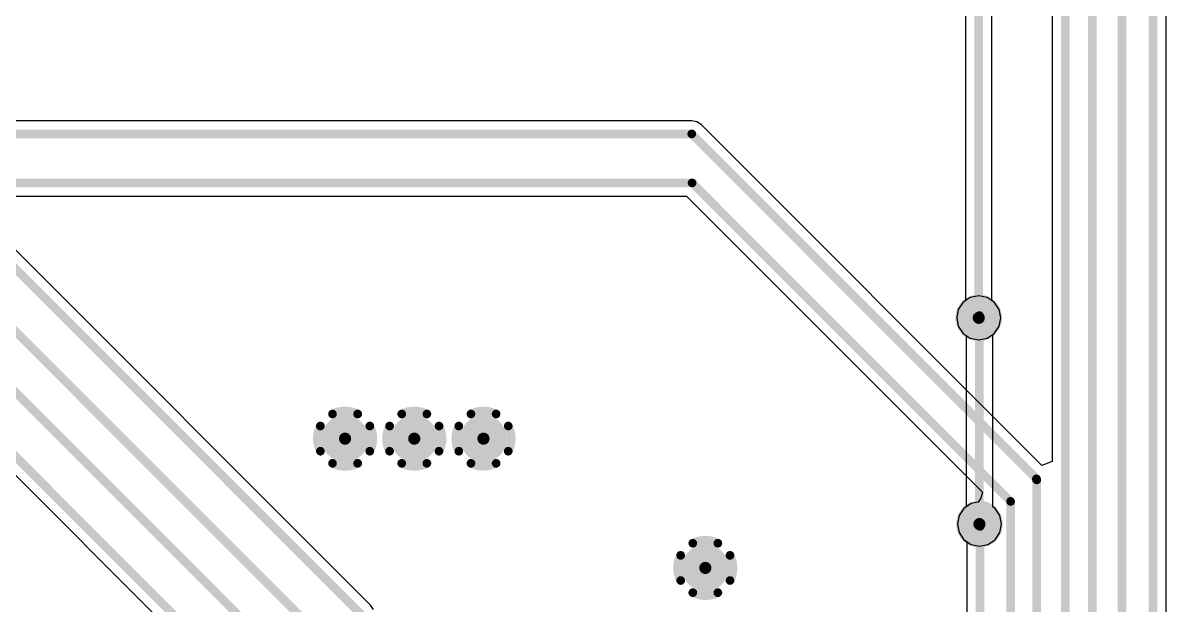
# Model space of a CAD drawing. Header units: millimetres. Extents: x 6.83 to 16.18, y 4.59 to 12.3.
# Drawn here: x 13.307 to 14.629, y 7.898 to 8.571 of the extents above; entities that cross this region are included whole.
import ezdxf

# ---------------------------------------------------------------- set-up
doc = ezdxf.new("R2010")
doc.units = ezdxf.units.MM
doc.header["$MEASUREMENT"] = 0
for name, color, linetype in [('BottomLayer', 5, 'Continuous'), ('BottomSolder', 6, 'Continuous'), ('InternalPlane1', 76, 'Continuous'), ('InternalPlane2', 16, 'Continuous'), ('MultiLayer', 9, 'Continuous'), ('TopLayer', 1, 'Continuous'), ('TopSolder', 216, 'Continuous'), ('ViaHoleLayer', 16, 'Continuous')]:
    doc.layers.add(name, color=color, linetype=linetype)

msp = doc.modelspace()

# ---------------------------------------------------------------- linework, layer by layer
at = {"layer": 'BottomLayer'}
for p, q in [((14.3942, 8.2478), (14.3886, 8.2395)), ((14.4024, 8.2533), (14.3942, 8.2478)), ((14.4122, 8.2552), (14.4024, 8.2533)), ((14.4219, 8.2533), (14.4122, 8.2552)), ((14.4302, 8.2478), (14.4219, 8.2533)), ((14.4357, 8.2395), (14.4302, 8.2478)), ((14.3886, 8.2395), (14.3867, 8.2298)), ((14.4377, 8.2298), (14.4357, 8.2395)), ((14.3867, 8.2298), (14.3886, 8.22)), ((14.3886, 8.22), (14.3942, 8.2117)), ((14.4302, 8.2117), (14.4357, 8.22)), ((14.4357, 8.22), (14.4377, 8.2298)), ((14.3942, 8.2117), (14.3978, 8.2093)), ((14.3978, 8.2093), (14.3978, 8.0114)), ((14.4283, 8.2105), (14.4302, 8.2117)), ((14.4283, 8.0114), (14.4283, 8.2105)), ((14.395, 8.0095), (14.3895, 8.0013)), ((14.3978, 8.0114), (14.395, 8.0095)), ((14.4311, 8.0095), (14.4283, 8.0114)), ((14.4366, 8.0013), (14.4311, 8.0095)), ((14.3895, 8.0013), (14.3876, 7.9915)), ((14.4385, 7.9915), (14.4366, 8.0013)), ((14.3876, 7.9915), (14.3895, 7.9818)), ((14.3895, 7.9818), (14.395, 7.9735)), ((14.4311, 7.9735), (14.4366, 7.9818)), ((14.4366, 7.9818), (14.4385, 7.9915)), ((14.395, 7.9735), (14.4033, 7.968)), ((14.4033, 7.968), (14.413, 7.966)), ((14.413, 7.966), (14.4228, 7.968)), ((14.4228, 7.968), (14.4311, 7.9735))]:
    msp.add_line(p, q, dxfattribs=at)
for points, const_width in [([(14.4047, 8.2298, 1), (14.4197, 8.2298, 1)], 0.015), ([(14.4105, 8.2324, 1), (14.4155, 8.2324, 1)], 0.005), ([(13.6723, 8.0902, 1), (13.6873, 8.0902, 1)], 0.015), ([(13.7523, 8.0902, 1), (13.7673, 8.0902, 1)], 0.015), ([(13.8323, 8.0902, 1), (13.8473, 8.0902, 1)], 0.015), ([(14.4055, 7.9915, 1), (14.4205, 7.9915, 1)], 0.015), ([(14.4105, 7.9915, 1), (14.4155, 7.9915, 1)], 0.005), ([(14.0887, 7.9409, 1), (14.1037, 7.9409, 1)], 0.015)]:
    msp.add_lwpolyline(points, format="xyb", close=True, dxfattribs=dict(at, const_width=const_width))
at = {"layer": 'BottomLayer', "const_width": 0.01}
msp.add_lwpolyline([(14.413, 7.9915), (14.413, 8.2324)], dxfattribs=at)
at = {"layer": 'BottomSolder', "const_width": 0.019}
for points in [[(14.4027, 8.2298, 1), (14.4217, 8.2298, 1)], [(13.6703, 8.0902, 1), (13.6893, 8.0902, 1)], [(13.7503, 8.0902, 1), (13.7693, 8.0902, 1)], [(13.8303, 8.0902, 1), (13.8493, 8.0902, 1)], [(14.4035, 7.9915, 1), (14.4225, 7.9915, 1)], [(14.0867, 7.9409, 1), (14.1057, 7.9409, 1)]]:
    msp.add_lwpolyline(points, format="xyb", close=True, dxfattribs=at)
at = {"layer": 'InternalPlane1'}
for points, const_width in [([(14.3987, 8.2298, 1), (14.4257, 8.2298, 1)], 0.027), ([(13.6628, 8.1187, 1), (13.6678, 8.1187, 1)], 0.005), ([(13.6919, 8.1187, 1), (13.6969, 8.1187, 1)], 0.005), ([(13.7428, 8.1187, 1), (13.7478, 8.1187, 1)], 0.005), ([(13.7719, 8.1187, 1), (13.7769, 8.1187, 1)], 0.005), ([(13.8228, 8.1187, 1), (13.8278, 8.1187, 1)], 0.005), ([(13.8519, 8.1187, 1), (13.8569, 8.1187, 1)], 0.005), ([(13.6488, 8.1048, 1), (13.6538, 8.1048, 1)], 0.005), ([(13.7059, 8.1048, 1), (13.7109, 8.1048, 1)], 0.005), ([(13.7288, 8.1048, 1), (13.7338, 8.1048, 1)], 0.005), ([(13.7859, 8.1048, 1), (13.7909, 8.1048, 1)], 0.005), ([(13.8088, 8.1048, 1), (13.8138, 8.1048, 1)], 0.005), ([(13.8659, 8.1048, 1), (13.8709, 8.1048, 1)], 0.005), ([(13.6488, 8.0757, 1), (13.6538, 8.0757, 1)], 0.005), ([(13.7059, 8.0757, 1), (13.7109, 8.0757, 1)], 0.005), ([(13.7288, 8.0757, 1), (13.7338, 8.0757, 1)], 0.005), ([(13.7859, 8.0757, 1), (13.7909, 8.0757, 1)], 0.005), ([(13.8088, 8.0757, 1), (13.8138, 8.0757, 1)], 0.005), ([(13.8659, 8.0757, 1), (13.8709, 8.0757, 1)], 0.005), ([(13.6628, 8.0617, 1), (13.6678, 8.0617, 1)], 0.005), ([(13.6919, 8.0617, 1), (13.6969, 8.0617, 1)], 0.005), ([(13.7428, 8.0617, 1), (13.7478, 8.0617, 1)], 0.005), ([(13.7719, 8.0617, 1), (13.7769, 8.0617, 1)], 0.005), ([(13.8228, 8.0617, 1), (13.8278, 8.0617, 1)], 0.005), ([(13.8519, 8.0617, 1), (13.8569, 8.0617, 1)], 0.005), ([(14.3995, 7.9915, 1), (14.4265, 7.9915, 1)], 0.027), ([(14.0792, 7.9694, 1), (14.0842, 7.9694, 1)], 0.005), ([(14.1082, 7.9694, 1), (14.1132, 7.9694, 1)], 0.005), ([(14.0652, 7.9554, 1), (14.0702, 7.9554, 1)], 0.005), ([(14.1222, 7.9554, 1), (14.1272, 7.9554, 1)], 0.005), ([(14.0652, 7.9263, 1), (14.0702, 7.9263, 1)], 0.005), ([(14.1222, 7.9263, 1), (14.1272, 7.9263, 1)], 0.005), ([(14.0792, 7.9123, 1), (14.0842, 7.9123, 1)], 0.005), ([(14.1082, 7.9123, 1), (14.1132, 7.9123, 1)], 0.005)]:
    msp.add_lwpolyline(points, format="xyb", close=True, dxfattribs=dict(at, const_width=const_width))
at = {"layer": 'InternalPlane1', "const_width": 0.01}
for points in [[(13.6653, 8.1187, -0.240079), (13.6944, 8.1187)], [(13.7453, 8.1187, -0.240079), (13.7744, 8.1187)], [(13.8253, 8.1187, -0.240079), (13.8544, 8.1187)], [(13.6513, 8.0757, -0.240079), (13.6513, 8.1048)], [(13.7084, 8.1048, -0.240079), (13.7084, 8.0757)], [(13.7313, 8.0757, -0.240079), (13.7313, 8.1048)], [(13.7884, 8.1048, -0.240079), (13.7884, 8.0757)], [(13.8113, 8.0757, -0.240079), (13.8113, 8.1048)], [(13.8684, 8.1048, -0.240079), (13.8684, 8.0757)], [(13.6944, 8.0617, -0.240079), (13.6653, 8.0617)], [(13.7744, 8.0617, -0.240079), (13.7453, 8.0617)], [(13.8544, 8.0617, -0.240079), (13.8253, 8.0617)], [(14.0817, 7.9694, -0.240079), (14.1107, 7.9694)], [(14.0677, 7.9263, -0.240079), (14.0677, 7.9554)], [(14.1247, 7.9554, -0.240079), (14.1247, 7.9263)], [(14.1107, 7.9123, -0.240079), (14.0817, 7.9123)]]:
    msp.add_lwpolyline(points, format="xyb", dxfattribs=at)
at = {"layer": 'InternalPlane2', "const_width": 0.027}
for points in [[(14.3987, 8.2298, 1), (14.4257, 8.2298, 1)], [(13.6663, 8.0902, 1), (13.6933, 8.0902, 1)], [(13.7463, 8.0902, 1), (13.7733, 8.0902, 1)], [(13.8263, 8.0902, 1), (13.8533, 8.0902, 1)], [(14.3995, 7.9915, 1), (14.4265, 7.9915, 1)], [(14.0827, 7.9409, 1), (14.1097, 7.9409, 1)]]:
    msp.add_lwpolyline(points, format="xyb", close=True, dxfattribs=at)
at = {"layer": 'MultiLayer', "const_width": 0.015}
for points in [[(14.4047, 8.2298, 1), (14.4197, 8.2298, 1)], [(13.6723, 8.0902, 1), (13.6873, 8.0902, 1)], [(13.7523, 8.0902, 1), (13.7673, 8.0902, 1)], [(13.8323, 8.0902, 1), (13.8473, 8.0902, 1)], [(14.4055, 7.9915, 1), (14.4205, 7.9915, 1)], [(14.0887, 7.9409, 1), (14.1037, 7.9409, 1)]]:
    msp.add_lwpolyline(points, format="xyb", close=True, dxfattribs=at)
at = {"layer": 'TopLayer'}
for p, q in [((14.6288, 6.5339), (14.6288, 9.4051)), ((14.4971, 9.1752), (14.4971, 8.0639)), ((14.3969, 9.1055), (14.3969, 8.2496)), ((14.4275, 8.2496), (14.4275, 9.1118)), ((14.0805, 8.4575), (12.3627, 8.4575)), ((14.0863, 8.4564), (14.0805, 8.4575)), ((14.0913, 8.4531), (14.0863, 8.4564)), ((14.4853, 8.059), (14.0913, 8.4531)), ((12.3627, 8.3704), (14.0746, 8.3704)), ((14.0746, 8.3704), (14.4167, 8.0283)), ((13.7093, 7.8979), (13.2532, 8.354)), ((14.3942, 8.2478), (14.3886, 8.2395)), ((14.3969, 8.2496), (14.3942, 8.2478)), ((14.4302, 8.2478), (14.4275, 8.2496)), ((14.4357, 8.2395), (14.4302, 8.2478)), ((14.3886, 8.2395), (14.3867, 8.2298)), ((14.4377, 8.2298), (14.4357, 8.2395)), ((13.1211, 8.2258), (13.6241, 7.7227)), ((14.3867, 8.2298), (14.3886, 8.22)), ((14.3886, 8.22), (14.3942, 8.2117)), ((14.4302, 8.2117), (14.4357, 8.22)), ((14.4357, 8.22), (14.4377, 8.2298)), ((14.3942, 8.2117), (14.4024, 8.2062)), ((14.4024, 8.2062), (14.4122, 8.2043)), ((14.4122, 8.2043), (14.4219, 8.2062)), ((14.4219, 8.2062), (14.4302, 8.2117)), ((14.4971, 8.0639), (14.4853, 8.059)), ((14.4145, 8.0216), (14.4116, 8.0167)), ((14.4167, 8.0283), (14.4145, 8.0216)), ((14.395, 8.0095), (14.3895, 8.0013)), ((14.4033, 8.0151), (14.395, 8.0095)), ((14.4116, 8.0167), (14.4033, 8.0151)), ((14.3895, 8.0013), (14.3876, 7.9915)), ((14.3876, 7.9915), (14.3895, 7.9818)), ((14.3895, 7.9818), (14.395, 7.9735)), ((14.395, 7.9735), (14.3984, 7.9712)), ((14.3984, 7.9712), (14.3984, 6.7155)), ((13.7126, 7.893), (13.7093, 7.8979))]:
    msp.add_line(p, q, dxfattribs=at)
at = {"layer": 'TopLayer', "const_width": 0.01}
for points in [[(14.6135, 6.5119), (14.6135, 9.4051)], [(14.5776, 6.6181), (14.5776, 9.3509)], [(14.5433, 6.6202), (14.5433, 9.2039)], [(14.5124, 6.6281), (14.5124, 9.1816)], [(14.4122, 8.2282), (14.4122, 9.1118)], [(11.0206, 8.4423), (14.0805, 8.4423)], [(14.0805, 8.4423), (14.4789, 8.0438)], [(10.6714, 8.3857), (14.0809, 8.3857)], [(14.0809, 8.3857), (14.449, 8.0177)], [(13.2424, 8.3431), (13.6985, 7.8871)], [(13.2035, 8.3096), (13.6788, 7.8343)], [(13.1669, 8.2759), (13.6591, 7.7837)], [(13.1274, 8.241), (13.6394, 7.729)], [(14.4789, 8.043), (14.4789, 8.0438)], [(14.4789, 8.043), (14.4793, 8.0426)], [(14.4793, 6.6337), (14.4793, 8.0426)], [(14.449, 8.0177), (14.449, 6.6484)], [(14.4137, 6.6677), (14.4137, 7.9888)]]:
    msp.add_lwpolyline(points, dxfattribs=at)
at = {"layer": 'TopLayer'}
for points, const_width in [([(14.078, 8.4423, 1), (14.083, 8.4423, 1)], 0.005), ([(14.078, 8.4423, 1), (14.083, 8.4423, 1)], 0.005), ([(14.0784, 8.3857, 1), (14.0834, 8.3857, 1)], 0.005), ([(14.0784, 8.3857, 1), (14.0834, 8.3857, 1)], 0.005), ([(14.4047, 8.2298, 1), (14.4197, 8.2298, 1)], 0.015), ([(14.4097, 8.2282, 1), (14.4147, 8.2282, 1)], 0.005), ([(13.6723, 8.0902, 1), (13.6873, 8.0902, 1)], 0.015), ([(13.7523, 8.0902, 1), (13.7673, 8.0902, 1)], 0.015), ([(13.8323, 8.0902, 1), (13.8473, 8.0902, 1)], 0.015), ([(14.4764, 8.0438, 1), (14.4814, 8.0438, 1)], 0.005), ([(14.4764, 8.0438, 1), (14.4814, 8.0438, 1)], 0.005), ([(14.4764, 8.043, 1), (14.4814, 8.043, 1)], 0.005), ([(14.4764, 8.043, 1), (14.4814, 8.043, 1)], 0.005), ([(14.4768, 8.0426, 1), (14.4818, 8.0426, 1)], 0.005), ([(14.4768, 8.0426, 1), (14.4818, 8.0426, 1)], 0.005), ([(14.4465, 8.0177, 1), (14.4515, 8.0177, 1)], 0.005), ([(14.4465, 8.0177, 1), (14.4515, 8.0177, 1)], 0.005), ([(14.4055, 7.9915, 1), (14.4205, 7.9915, 1)], 0.015), ([(14.4112, 7.9888, 1), (14.4162, 7.9888, 1)], 0.005), ([(14.0887, 7.9409, 1), (14.1037, 7.9409, 1)], 0.015)]:
    msp.add_lwpolyline(points, format="xyb", close=True, dxfattribs=dict(at, const_width=const_width))
at = {"layer": 'TopSolder', "const_width": 0.019}
for points in [[(14.4027, 8.2298, 1), (14.4217, 8.2298, 1)], [(13.6703, 8.0902, 1), (13.6893, 8.0902, 1)], [(13.7503, 8.0902, 1), (13.7693, 8.0902, 1)], [(13.8303, 8.0902, 1), (13.8493, 8.0902, 1)], [(14.4035, 7.9915, 1), (14.4225, 7.9915, 1)], [(14.0867, 7.9409, 1), (14.1057, 7.9409, 1)]]:
    msp.add_lwpolyline(points, format="xyb", close=True, dxfattribs=at)
at = {"layer": 'ViaHoleLayer', "const_width": 0.007}
for points in [[(14.4087, 8.2298, 1), (14.4157, 8.2298, 1)], [(13.6763, 8.0902, 1), (13.6833, 8.0902, 1)], [(13.7563, 8.0902, 1), (13.7633, 8.0902, 1)], [(13.8363, 8.0902, 1), (13.8433, 8.0902, 1)], [(14.4095, 7.9915, 1), (14.4165, 7.9915, 1)], [(14.0927, 7.9409, 1), (14.0997, 7.9409, 1)]]:
    msp.add_lwpolyline(points, format="xyb", close=True, dxfattribs=at)

doc.saveas('drawing.dxf')
